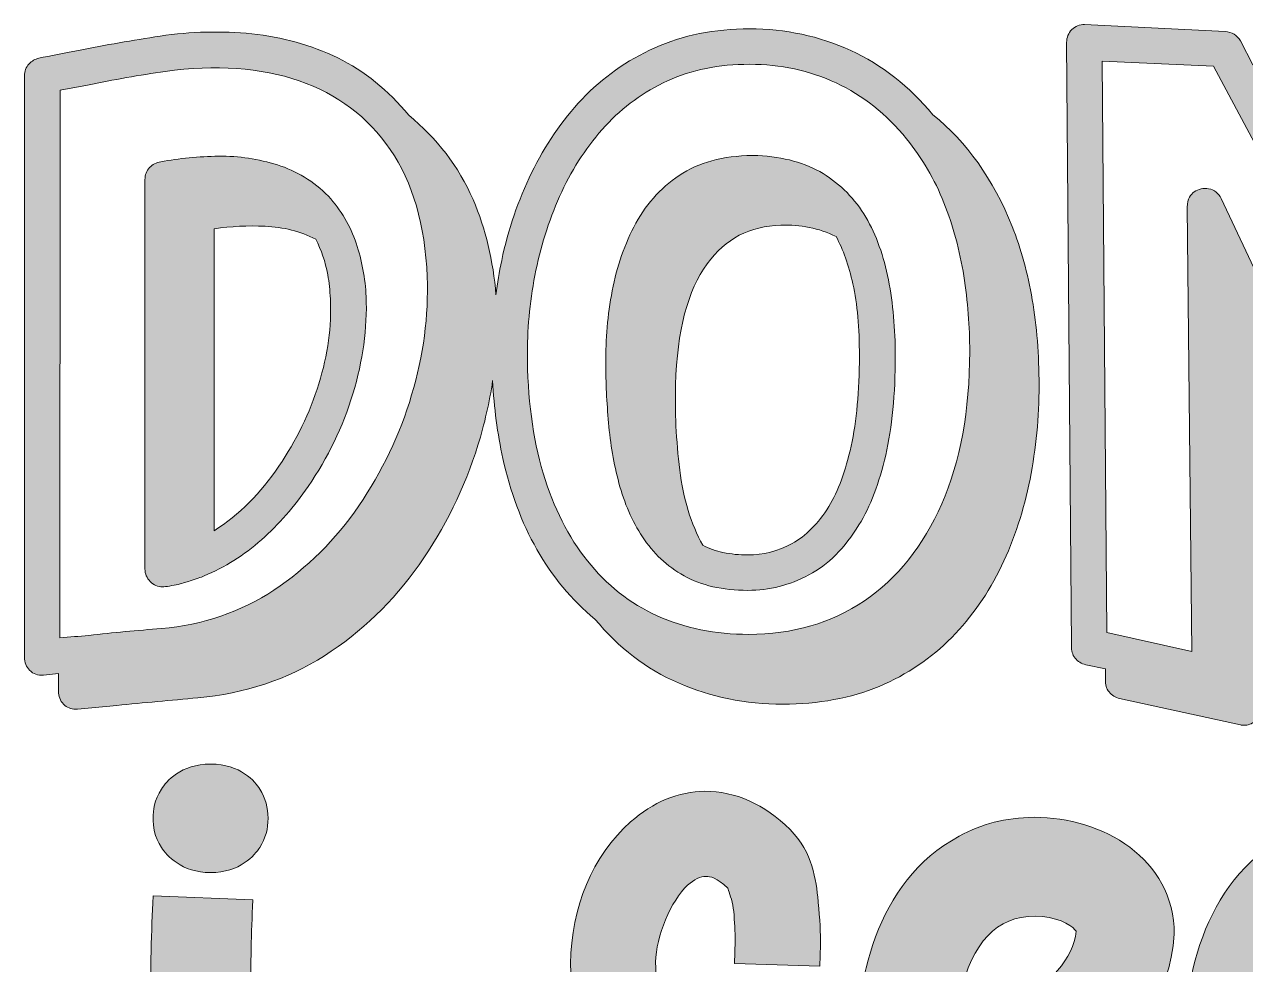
# Model space of a CAD drawing. Header units: inches. Extents: x 73 to 1007, y -1004 to -77.
# Drawn here: x 556.9 to 771, y -576 to -411 of the extents above; entities that cross this region are included whole.
import ezdxf

# ---------------------------------------------------------------- set-up
doc = ezdxf.new("R2010")
doc.units = ezdxf.units.IN
doc.header["$MEASUREMENT"] = 0
doc.layers.add('Layer 1', color=7, linetype='Continuous')

# ---------------------------------------------------------------- blocks, each defined once
blk = doc.blocks.new('block 2')
at = {"layer": 'Layer 1', "true_color": 0xffffff}
h = blk.add_hatch(color=7, dxfattribs=at)
h.dxf.hatch_style = 2
edge = h.paths.add_edge_path()
edge.add_spline(control_points=[(829.07, -421.43), (828.41, -420.77), (827.57, -420.47), (826.63, -420.55), (826.63, -420.55), (824.02, -420.76), (824.02, -420.76), (824.02, -420.76), (824.08, -417.9), (824.08, -417.9), (824.08, -416.94), (823.75, -416.1), (823.12, -415.48), (822.47, -414.82), (821.61, -414.51), (820.67, -414.6), (820.67, -414.6), (799.5, -416.41), (799.5, -416.41), (798.73, -416.49), (798.05, -416.83), (797.53, -417.39), (797.03, -417.94), (796.74, -418.59), (796.66, -419.33), (796.66, -419.33), (796.44, -458.06), (796.44, -458.06), (796.44, -458.06), (776.07, -419.84), (776.07, -419.84), (775.49, -418.85), (774.57, -418.28), (773.44, -418.2), (773.44, -418.2), (772.33, -418.11), (772.33, -418.11), (772.33, -418.11), (770.12, -413.89), (770.12, -413.89), (769.54, -412.9), (768.62, -412.34), (767.44, -412.25), (767.44, -412.25), (742.8, -411), (742.8, -411), (741.94, -411), (741.17, -411.31), (740.57, -411.91), (739.97, -412.51), (739.65, -413.28), (739.65, -414.15), (739.65, -414.15), (740.51, -520.09), (740.51, -520.09), (740.45, -520.86), (740.66, -521.58), (741.13, -522.18), (741.6, -522.78), (742.24, -523.18), (743, -523.35), (743, -523.35), (746.46, -524.07), (746.46, -524.07), (746.46, -524.07), (746.46, -526.04), (746.46, -526.04), (746.4, -526.81), (746.61, -527.53), (747.09, -528.13), (747.56, -528.73), (748.18, -529.12), (748.95, -529.29), (748.95, -529.29), (770.13, -533.92), (770.13, -533.92), (770.33, -533.96), (770.53, -533.98), (770.73, -533.98), (771.44, -533.98), (772.11, -533.73), (772.69, -533.26), (773.42, -532.65), (773.81, -531.8), (773.81, -530.79), (773.81, -530.79), (773.24, -469.94), (773.24, -469.94), (773.24, -469.94), (796.34, -518.96), (796.34, -518.96), (796.76, -520.06), (797.65, -520.76), (798.88, -520.94), (798.88, -520.94), (800.45, -521.1), (800.45, -521.1), (800.45, -521.1), (802.29, -524.91), (802.29, -524.91), (802.72, -526.01), (803.6, -526.72), (804.81, -526.89), (804.81, -526.89), (825.6, -529.32), (825.6, -529.32), (826.51, -529.4), (827.34, -529.15), (827.99, -528.58), (828.66, -528), (829.01, -527.2), (829.01, -526.27), (829.01, -526.27), (830.03, -423.85), (830.03, -423.85), (830.03, -422.89), (829.7, -422.05), (829.07, -421.43)], knot_values=[0, 0, 0, 0, 1, 1, 1, 2, 2, 2, 3, 3, 3, 4, 4, 4, 5, 5, 5, 6, 6, 6, 7, 7, 7, 8, 8, 8, 9, 9, 9, 10, 10, 10, 11, 11, 11, 12, 12, 12, 13, 13, 13, 14, 14, 14, 15, 15, 15, 16, 16, 16, 17, 17, 17, 18, 18, 18, 19, 19, 19, 20, 20, 20, 21, 21, 21, 22, 22, 22, 23, 23, 23, 24, 24, 24, 25, 25, 25, 26, 26, 26, 27, 27, 27, 28, 28, 28, 29, 29, 29, 30, 30, 30, 31, 31, 31, 32, 32, 32, 33, 33, 33, 34, 34, 34, 35, 35, 35, 36, 36, 36, 37, 37, 37, 38, 38, 38, 39, 39, 39, 39], degree=3, periodic=1)
edge = h.paths.add_edge_path()
edge.add_spline(control_points=[(762.02, -440.4), (761.46, -440.81), (760.79, -441.59), (760.79, -443.04), (760.79, -443.04), (761.63, -521), (761.63, -521), (761.63, -521), (746.71, -517.72), (746.71, -517.72), (746.71, -517.72), (745.87, -417.42), (745.87, -417.42), (745.87, -417.42), (765.43, -418.34), (765.43, -418.34), (765.43, -418.34), (796.73, -476.91), (796.73, -476.91), (797.36, -478.08), (798.29, -478.44), (798.95, -478.54), (799.81, -478.66), (800.64, -478.46), (801.34, -477.96), (801.34, -477.96), (801.35, -477.96), (801.35, -477.96), (801.89, -477.58), (802.55, -476.83), (802.55, -475.45), (802.55, -475.45), (802.93, -422.35), (802.93, -422.35), (802.93, -422.35), (817.78, -421.15), (817.78, -421.15), (817.78, -421.15), (816.86, -516.77), (816.86, -516.77), (816.86, -516.77), (801.27, -514.91), (801.27, -514.91), (801.27, -514.91), (766.73, -441.56), (766.73, -441.56), (766.29, -440.61), (765.54, -440.01), (764.55, -439.83), (763.64, -439.67), (762.77, -439.86), (762.02, -440.4)], knot_values=[0, 0, 0, 0, 1, 1, 1, 2, 2, 2, 3, 3, 3, 4, 4, 4, 5, 5, 5, 6, 6, 6, 7, 7, 7, 8, 8, 8, 9, 9, 9, 10, 10, 10, 11, 11, 11, 12, 12, 12, 13, 13, 13, 14, 14, 14, 15, 15, 15, 16, 16, 16, 17, 17, 17, 17], degree=3, periodic=1)
h = blk.add_hatch(color=7, dxfattribs=at)
h.dxf.hatch_style = 2
edge = h.paths.add_edge_path()
edge.add_spline(control_points=[(559.44, -416.91), (558.78, -417.07), (558.2, -417.42), (557.72, -417.94), (557.19, -418.51), (556.91, -419.23), (556.91, -420.01), (556.91, -420.01), (556.91, -522.03), (556.91, -522.03), (556.91, -522.94), (557.23, -523.73), (557.83, -524.33), (558.46, -524.97), (559.3, -525.25), (560.25, -525.17), (560.25, -525.17), (562.86, -524.91), (562.86, -524.91), (562.86, -524.91), (562.86, -527.98), (562.86, -527.98), (562.86, -528.88), (563.18, -529.68), (563.78, -530.28), (564.34, -530.84), (565.06, -531.13), (565.88, -531.13), (565.98, -531.13), (566.09, -531.13), (566.2, -531.12), (566.2, -531.12), (573.1, -530.49), (573.1, -530.49), (577.84, -530.02), (582.59, -529.58), (587.34, -529.16), (595.54, -528.41), (603, -525.93), (609.52, -521.76), (615.99, -517.62), (621.58, -512.25), (626.11, -505.81), (630.63, -499.39), (634.1, -492.33), (636.43, -484.82), (637.59, -481.06), (638.46, -477.28), (639.01, -473.5), (639.26, -478.25), (639.85, -482.82), (640.8, -487.14), (642.07, -492.98), (644.08, -498.36), (646.76, -503.12), (649.44, -507.87), (652.87, -511.98), (656.95, -515.33), (661.06, -520.33), (665.99, -524.1), (671.59, -526.55), (677.21, -529.01), (683.36, -530.26), (689.87, -530.26), (696.17, -530.26), (701.85, -529.21), (706.76, -527.15), (711.67, -525.08), (715.96, -522.2), (719.51, -518.57), (723.03, -514.97), (725.97, -510.74), (728.24, -506.02), (730.49, -501.33), (732.17, -496.2), (733.23, -490.8), (734.29, -485.42), (734.82, -479.88), (734.82, -474.35), (734.82, -468.98), (734.42, -463.91), (733.63, -459.3), (732.83, -454.67), (731.65, -450.35), (730.11, -446.47), (726.77, -438.16), (722.1, -431.56), (716.21, -426.86), (712.1, -421.88), (707.25, -418.08), (701.79, -415.57), (696.29, -413.05), (690.33, -411.78), (684.07, -411.78), (677.92, -411.78), (672.32, -412.9), (667.43, -415.1), (662.55, -417.3), (658.26, -420.33), (654.69, -424.11), (651.15, -427.87), (648.17, -432.22), (645.83, -437.04), (643.49, -441.83), (641.74, -447), (640.6, -452.4), (640.17, -454.42), (639.85, -456.44), (639.58, -458.47), (639.12, -452.51), (637.8, -446.89), (635.59, -441.74), (633.03, -435.93), (629.23, -430.95), (624.3, -426.94), (620.71, -422.54), (616.53, -419.15), (611.85, -416.88), (607.17, -414.6), (602.1, -413.18), (596.78, -412.65), (591.51, -412.12), (586.1, -412.25), (580.69, -413.05), (575.92, -413.78), (571.1, -414.63), (566.38, -415.56), (563.78, -416.08), (561.49, -416.52), (559.44, -416.91)], knot_values=[0, 0, 0, 0, 1, 1, 1, 2, 2, 2, 3, 3, 3, 4, 4, 4, 5, 5, 5, 6, 6, 6, 7, 7, 7, 8, 8, 8, 9, 9, 9, 10, 10, 10, 11, 11, 11, 12, 12, 12, 13, 13, 13, 14, 14, 14, 15, 15, 15, 16, 16, 16, 17, 17, 17, 18, 18, 18, 19, 19, 19, 20, 20, 20, 21, 21, 21, 22, 22, 22, 23, 23, 23, 24, 24, 24, 25, 25, 25, 26, 26, 26, 27, 27, 27, 28, 28, 28, 29, 29, 29, 30, 30, 30, 31, 31, 31, 32, 32, 32, 33, 33, 33, 34, 34, 34, 35, 35, 35, 36, 36, 36, 37, 37, 37, 38, 38, 38, 39, 39, 39, 40, 40, 40, 41, 41, 41, 42, 42, 42, 43, 43, 43, 43], degree=3, periodic=1)
edge = h.paths.add_edge_path()
edge.add_spline(control_points=[(563.12, -518.63), (563.12, -518.63), (563.2, -422.55), (563.2, -422.55), (563.2, -422.55), (567.98, -421.64), (567.98, -421.64), (572.53, -420.71), (577.12, -419.9), (581.6, -419.23), (590.44, -418.01), (598.34, -418.57), (605.09, -420.89), (611.77, -423.19), (617.14, -427.25), (621.06, -432.94), (625, -438.67), (627.18, -446.19), (627.54, -455.29), (627.79, -462.12), (626.87, -469.09), (624.81, -476.02), (622.74, -482.96), (619.62, -489.51), (615.54, -495.48), (611.48, -501.42), (606.47, -506.39), (600.66, -510.25), (594.88, -514.08), (588.24, -516.36), (580.95, -517.01), (576.72, -517.32), (572.44, -517.72), (568.23, -518.19), (566.51, -518.35), (564.81, -518.5), (563.12, -518.63)], knot_values=[0, 0, 0, 0, 1, 1, 1, 2, 2, 2, 3, 3, 3, 4, 4, 4, 5, 5, 5, 6, 6, 6, 7, 7, 7, 8, 8, 8, 9, 9, 9, 10, 10, 10, 11, 11, 11, 12, 12, 12, 12], degree=3, periodic=1)
edge = h.paths.add_edge_path()
edge.add_spline(control_points=[(684.07, -417.99), (689.45, -417.99), (694.55, -419.09), (699.24, -421.27), (703.92, -423.45), (708.08, -426.75), (711.59, -431.06), (714.31, -434.44), (716.51, -438.22), (718.13, -442.28), (719.76, -446.38), (720.93, -450.7), (721.62, -455.12), (722.31, -459.58), (722.66, -464.04), (722.66, -468.4), (722.66, -478.71), (721.01, -487.71), (717.76, -495.14), (714.53, -502.5), (709.96, -508.22), (704.19, -512.13), (698.43, -516.04), (691.61, -518.02), (683.92, -518.02), (678.07, -518.02), (672.67, -516.93), (667.88, -514.77), (663.1, -512.62), (658.98, -509.37), (655.62, -505.11), (652.3, -500.98), (649.69, -495.8), (647.86, -489.72), (646.03, -483.61), (645.1, -476.49), (645.1, -468.55), (645.1, -463.81), (645.6, -458.95), (646.6, -454.13), (647.59, -449.31), (649.12, -444.67), (651.13, -440.35), (653.12, -436.06), (655.7, -432.17), (658.78, -428.81), (661.83, -425.48), (665.5, -422.82), (669.69, -420.89), (673.86, -418.96), (678.7, -417.99), (684.07, -417.99)], knot_values=[0, 0, 0, 0, 1, 1, 1, 2, 2, 2, 3, 3, 3, 4, 4, 4, 5, 5, 5, 6, 6, 6, 7, 7, 7, 8, 8, 8, 9, 9, 9, 10, 10, 10, 11, 11, 11, 12, 12, 12, 13, 13, 13, 14, 14, 14, 15, 15, 15, 16, 16, 16, 17, 17, 17, 17], degree=3, periodic=1)
h = blk.add_hatch(color=7, dxfattribs=at)
h.dxf.hatch_style = 2
edge = h.paths.add_edge_path()
edge.add_spline(control_points=[(582.37, -509.54), (582.9, -509.45), (583.4, -509.36), (583.88, -509.25), (584.34, -509.13), (584.72, -509.02), (585.02, -508.91), (585.25, -508.85), (585.56, -508.76), (585.98, -508.64), (586.45, -508.5), (586.91, -508.35), (587.36, -508.18), (587.78, -508.02), (588.13, -507.89), (588.42, -507.77), (592.03, -506.26), (595.41, -504.12), (598.48, -501.41), (601.51, -498.72), (604.27, -495.57), (606.66, -492.06), (610.12, -487.06), (612.76, -481.6), (614.51, -475.81), (616.26, -470.02), (617.04, -464.29), (616.83, -458.78), (616.67, -455.55), (616.08, -452.39), (615.08, -449.4), (614.07, -446.35), (612.44, -443.58), (610.2, -441.12), (607.61, -438.53), (604.6, -436.69), (601.26, -435.64), (597.99, -434.61), (594.51, -434.08), (590.97, -434.13), (587.46, -434.16), (584.01, -434.5), (580.82, -435.12), (580.05, -435.2), (579.37, -435.55), (578.86, -436.1), (578.33, -436.67), (578.05, -437.42), (578.05, -438.25), (578.05, -438.25), (578.05, -506.53), (578.05, -506.53), (578.05, -507.38), (578.37, -508.15), (578.97, -508.75), (579.57, -509.35), (580.31, -509.67), (581.12, -509.67), (581.4, -509.67), (581.8, -509.63), (582.37, -509.54)], knot_values=[0, 0, 0, 0, 1, 1, 1, 2, 2, 2, 3, 3, 3, 4, 4, 4, 5, 5, 5, 6, 6, 6, 7, 7, 7, 8, 8, 8, 9, 9, 9, 10, 10, 10, 11, 11, 11, 12, 12, 12, 13, 13, 13, 14, 14, 14, 15, 15, 15, 16, 16, 16, 17, 17, 17, 18, 18, 18, 19, 19, 19, 20, 20, 20, 20], degree=3, periodic=1)
edge = h.paths.add_edge_path()
edge.add_spline(control_points=[(599.11, -446.41), (602.29, -446.55), (605.28, -447.31), (607.98, -448.67), (608.97, -450.55), (609.68, -452.65), (610.09, -454.93), (610.34, -456.27), (610.49, -457.68), (610.55, -459.15), (610.8, -463.93), (610.12, -468.95), (608.53, -474.05), (606.93, -479.18), (604.57, -484.04), (601.52, -488.52), (598.35, -493.24), (594.55, -497.03), (590.21, -499.83), (590.21, -499.83), (590.21, -446.85), (590.21, -446.85), (593.08, -446.42), (596.07, -446.27), (599.11, -446.41)], knot_values=[0, 0, 0, 0, 1, 1, 1, 2, 2, 2, 3, 3, 3, 4, 4, 4, 5, 5, 5, 6, 6, 6, 7, 7, 7, 8, 8, 8, 8], degree=3, periodic=1)
h = blk.add_hatch(color=7, dxfattribs=at)
h.dxf.hatch_style = 2
edge = h.paths.add_edge_path()
edge.add_spline(control_points=[(661.16, -491.51), (662.08, -494.96), (663.47, -498.13), (665.28, -500.91), (667.13, -503.76), (669.58, -506.06), (672.57, -507.75), (675.57, -509.44), (679.33, -510.3), (683.76, -510.3), (687.5, -510.3), (691.1, -509.39), (694.46, -507.6), (697.83, -505.81), (700.78, -502.85), (703.24, -498.81), (705.23, -495.58), (706.81, -491.46), (707.94, -486.57), (709.05, -481.72), (709.61, -475.87), (709.61, -469.18), (709.61, -464.42), (709.21, -459.93), (708.41, -455.82), (707.61, -451.66), (706.27, -447.96), (704.43, -444.82), (702.55, -441.62), (700.04, -439.05), (696.94, -437.17), (693.85, -435.3), (690.02, -434.23), (685.51, -434.01), (680.27, -433.91), (675.85, -434.94), (672.37, -437.1), (668.91, -439.24), (666.14, -442.19), (664.13, -445.87), (662.18, -449.46), (660.77, -453.46), (659.97, -457.75), (659.17, -461.99), (658.8, -466.26), (658.85, -470.43), (658.85, -473.8), (659.01, -477.33), (659.33, -480.92), (659.64, -484.55), (660.26, -488.11), (661.16, -491.51)], knot_values=[0, 0, 0, 0, 1, 1, 1, 2, 2, 2, 3, 3, 3, 4, 4, 4, 5, 5, 5, 6, 6, 6, 7, 7, 7, 8, 8, 8, 9, 9, 9, 10, 10, 10, 11, 11, 11, 12, 12, 12, 13, 13, 13, 14, 14, 14, 15, 15, 15, 16, 16, 16, 17, 17, 17, 17], degree=3, periodic=1)
edge = h.paths.add_edge_path()
edge.add_spline(control_points=[(683.76, -504.09), (682.29, -504.09), (680.82, -503.94), (679.4, -503.64), (678.14, -503.38), (676.94, -502.96), (675.84, -502.38), (673.79, -498.64), (672.44, -494.2), (671.82, -489.19), (671.18, -483.93), (670.94, -478.9), (671.09, -474.22), (671.34, -464.73), (673.21, -457.6), (676.63, -453.03), (676.63, -453.03), (676.64, -453.01), (676.64, -453.01), (679.87, -448.56), (684.08, -446.35), (689.55, -446.25), (692.95, -446.07), (696.19, -446.73), (699.22, -448.22), (700.47, -450.44), (701.46, -453.24), (702.18, -456.53), (702.94, -460.03), (703.32, -464.28), (703.32, -469.18), (703.32, -475.32), (702.83, -480.64), (701.86, -485), (700.91, -489.31), (699.59, -492.88), (697.96, -495.6), (696.1, -498.58), (693.92, -500.77), (691.5, -502.09), (689.06, -503.42), (686.46, -504.09), (683.76, -504.09)], knot_values=[0, 0, 0, 0, 1, 1, 1, 2, 2, 2, 3, 3, 3, 4, 4, 4, 5, 5, 5, 6, 6, 6, 7, 7, 7, 8, 8, 8, 9, 9, 9, 10, 10, 10, 11, 11, 11, 12, 12, 12, 13, 13, 13, 14, 14, 14, 14], degree=3, periodic=1)
h = blk.add_hatch(color=7, dxfattribs=at)
h.dxf.hatch_style = 2
edge = h.paths.add_edge_path()
edge.add_spline(control_points=[(598.19, -545.18), (597.35, -543.86), (594.81, -540.77), (589.56, -540.77), (584.32, -540.77), (581.78, -543.86), (580.95, -545.16), (579.65, -547.09), (579.49, -548.9), (579.49, -550.26), (579.49, -551.65), (579.65, -553.5), (580.95, -555.43), (580.95, -555.43), (580.95, -555.44), (580.95, -555.44), (581.83, -556.76), (584.44, -559.83), (589.56, -559.83), (594.69, -559.83), (597.3, -556.76), (598.21, -555.39), (599.19, -553.8), (599.64, -552.17), (599.64, -550.26), (599.64, -548.4), (599.19, -546.8), (598.19, -545.18)], knot_values=[0, 0, 0, 0, 1, 1, 1, 2, 2, 2, 3, 3, 3, 4, 4, 4, 5, 5, 5, 6, 6, 6, 7, 7, 7, 8, 8, 8, 9, 9, 9, 9], degree=3, periodic=1)
h = blk.add_hatch(color=7, dxfattribs=at)
h.dxf.hatch_style = 2
edge = h.paths.add_edge_path()
edge.add_spline(control_points=[(677.9, -619.05), (673, -619.05), (667.15, -616.46), (666.78, -609.17), (666.78, -609.17), (666.71, -607.91), (666.71, -607.91), (666.71, -607.91), (651.8, -608.69), (651.8, -608.69), (651.8, -608.69), (651.86, -609.96), (651.86, -609.96), (652.71, -625.72), (665.48, -633.97), (677.65, -633.97), (677.65, -633.97), (679.18, -633.96), (679.18, -633.96), (689.76, -633.49), (701.16, -626.54), (701.16, -612.41), (701.16, -610.2), (700.93, -608.26), (700.47, -606.51), (697.79, -594.74), (686.73, -591.4), (679.41, -589.18), (678.7, -588.97), (678.02, -588.76), (677.39, -588.56), (673.86, -587.41), (671.57, -586.19), (670.2, -584.76), (668.84, -583.27), (667.59, -581.12), (667.59, -575.53), (667.66, -571.02), (670.29, -564.71), (673.2, -562.03), (674.33, -561.01), (675.45, -560.48), (676.43, -560.48), (677.14, -560.48), (678.3, -560.7), (680.23, -562.53), (680.27, -562.65), (680.32, -562.79), (680.38, -562.96), (680.64, -563.71), (681.12, -565.11), (681.28, -566.66), (681.44, -568.38), (681.52, -570.2), (681.52, -571.88), (681.52, -571.88), (681.4, -575.75), (681.4, -575.75), (681.4, -575.75), (696.39, -576.24), (696.39, -576.24), (696.39, -576.24), (696.52, -572.49), (696.52, -572.49), (696.52, -570.5), (696.37, -567.92), (696.1, -565.04), (696.1, -565.04), (696.09, -564.91), (696.09, -564.91), (695.67, -560.92), (695.2, -556.4), (691.17, -552.28), (686.56, -547.76), (681.66, -545.56), (676.19, -545.56), (671.68, -545.56), (667.06, -547.47), (663.2, -550.94), (656.5, -556.98), (652.77, -565.82), (652.68, -575.83), (652.68, -583.65), (654.94, -590.23), (659.21, -594.86), (663.27, -599.26), (668.34, -601.33), (672.77, -602.78), (673.99, -603.18), (675.17, -603.56), (676.3, -603.91), (678.97, -604.75), (681.28, -605.47), (682.87, -606.29), (684.88, -607.3), (685.41, -607.76), (685.96, -610.05), (686.28, -611.26), (686.33, -612.17), (686.33, -612.82), (686.33, -614.56), (685.76, -615.58), (684.96, -616.51), (683.47, -618.08), (680.95, -618.98), (677.9, -619.05)], knot_values=[0, 0, 0, 0, 1, 1, 1, 2, 2, 2, 3, 3, 3, 4, 4, 4, 5, 5, 5, 6, 6, 6, 7, 7, 7, 8, 8, 8, 9, 9, 9, 10, 10, 10, 11, 11, 11, 12, 12, 12, 13, 13, 13, 14, 14, 14, 15, 15, 15, 16, 16, 16, 17, 17, 17, 18, 18, 18, 19, 19, 19, 20, 20, 20, 21, 21, 21, 22, 22, 22, 23, 23, 23, 24, 24, 24, 25, 25, 25, 26, 26, 26, 27, 27, 27, 28, 28, 28, 29, 29, 29, 30, 30, 30, 31, 31, 31, 32, 32, 32, 33, 33, 33, 34, 34, 34, 35, 35, 35, 35], degree=3, periodic=1)
h = blk.add_hatch(color=7, dxfattribs=at)
h.dxf.hatch_style = 2
edge = h.paths.add_edge_path()
edge.add_spline(control_points=[(758.52, -570.62), (758.52, -557.31), (745.9, -550.12), (734.01, -550.12), (728.76, -550.22), (724.8, -551.21), (720.81, -553.45), (705.85, -561.53), (702.71, -579.29), (702.71, -592.78), (702.71, -608.46), (705.73, -619.68), (711.96, -627.08), (715.97, -631.87), (722.15, -634.62), (728.9, -634.62), (740.87, -634.62), (751.56, -625.47), (755.54, -616.87), (758.03, -611.73), (758.12, -608.11), (758.2, -605.16), (758.2, -604.53), (758.12, -603.66), (757.55, -602.05), (757.55, -602.05), (757.12, -600.84), (757.12, -600.84), (757.12, -600.84), (741.55, -606.64), (741.55, -606.64), (741.55, -606.64), (741.37, -607.26), (741.37, -607.26), (739.61, -613.5), (731.76, -616.83), (731.67, -616.87), (729.65, -617.73), (728.49, -618.07), (727.68, -618.07), (724.83, -618.07), (723.03, -611.32), (721.88, -605.73), (722.12, -605.64), (722.36, -605.55), (722.62, -605.46), (732.93, -601.68), (757.08, -592.83), (758.52, -570.62)], knot_values=[0, 0, 0, 0, 1, 1, 1, 2, 2, 2, 3, 3, 3, 4, 4, 4, 5, 5, 5, 6, 6, 6, 7, 7, 7, 8, 8, 8, 9, 9, 9, 10, 10, 10, 11, 11, 11, 12, 12, 12, 13, 13, 13, 14, 14, 14, 15, 15, 15, 16, 16, 16, 16], degree=3, periodic=1)
edge = h.paths.add_edge_path()
edge.add_spline(control_points=[(729.9, -583.37), (729.9, -583.37), (729.89, -583.38), (729.89, -583.38), (726.76, -585.23), (724.03, -586.26), (721.13, -587.36), (721.02, -587.4), (720.91, -587.44), (720.79, -587.49), (720.79, -587.49), (720.72, -584.71), (720.72, -584.71), (720.72, -583.35), (720.81, -582.24), (721.01, -581.24), (723.09, -571.98), (727.38, -567.48), (734.12, -567.48), (737.67, -567.48), (740.38, -568.88), (741.11, -569.86), (741.23, -570), (741.3, -570.09), (741.32, -570.12), (740.77, -574.9), (737.03, -579.24), (729.9, -583.37)], knot_values=[0, 0, 0, 0, 1, 1, 1, 2, 2, 2, 3, 3, 3, 4, 4, 4, 5, 5, 5, 6, 6, 6, 7, 7, 7, 8, 8, 8, 9, 9, 9, 9], degree=3, periodic=1)
h = blk.add_hatch(color=7, dxfattribs=at)
h.dxf.hatch_style = 2
edge = h.paths.add_edge_path()
edge.add_spline(control_points=[(815.88, -570.62), (815.88, -557.31), (803.27, -550.12), (791.37, -550.12), (786.12, -550.22), (782.16, -551.21), (778.17, -553.45), (763.21, -561.53), (760.07, -579.29), (760.07, -592.78), (760.07, -608.46), (763.09, -619.68), (769.32, -627.08), (773.33, -631.87), (779.51, -634.62), (786.26, -634.62), (798.23, -634.62), (808.92, -625.47), (812.9, -616.87), (815.39, -611.73), (815.48, -608.11), (815.56, -605.16), (815.56, -604.53), (815.48, -603.66), (814.91, -602.05), (814.91, -602.05), (814.49, -600.84), (814.49, -600.84), (814.49, -600.84), (798.91, -606.64), (798.91, -606.64), (798.91, -606.64), (798.73, -607.26), (798.73, -607.26), (796.97, -613.5), (789.12, -616.83), (789.03, -616.87), (787.01, -617.73), (785.85, -618.07), (785.04, -618.07), (782.19, -618.07), (780.39, -611.32), (779.24, -605.73), (779.48, -605.64), (779.72, -605.55), (779.98, -605.46), (790.29, -601.68), (814.45, -592.83), (815.88, -570.62)], knot_values=[0, 0, 0, 0, 1, 1, 1, 2, 2, 2, 3, 3, 3, 4, 4, 4, 5, 5, 5, 6, 6, 6, 7, 7, 7, 8, 8, 8, 9, 9, 9, 10, 10, 10, 11, 11, 11, 12, 12, 12, 13, 13, 13, 14, 14, 14, 15, 15, 15, 16, 16, 16, 16], degree=3, periodic=1)
edge = h.paths.add_edge_path()
edge.add_spline(control_points=[(787.26, -583.37), (787.26, -583.37), (787.25, -583.38), (787.25, -583.38), (784.12, -585.23), (781.39, -586.26), (778.5, -587.36), (778.38, -587.4), (778.27, -587.44), (778.15, -587.49), (778.15, -587.49), (778.08, -584.71), (778.08, -584.71), (778.08, -583.35), (778.17, -582.24), (778.37, -581.24), (780.45, -571.98), (784.74, -567.48), (791.48, -567.48), (795.04, -567.48), (797.74, -568.88), (798.48, -569.86), (798.59, -570), (798.66, -570.09), (798.68, -570.12), (798.13, -574.9), (794.39, -579.24), (787.26, -583.37)], knot_values=[0, 0, 0, 0, 1, 1, 1, 2, 2, 2, 3, 3, 3, 4, 4, 4, 5, 5, 5, 6, 6, 6, 7, 7, 7, 8, 8, 8, 9, 9, 9, 9], degree=3, periodic=1)
h = blk.add_hatch(color=7, dxfattribs=at)
h.dxf.hatch_style = 2
edge = h.paths.add_edge_path()
edge.add_spline(control_points=[(596.95, -564.58), (596.95, -564.58), (579.46, -563.92), (579.46, -563.92), (579.46, -563.92), (579.4, -565.17), (579.4, -565.17), (579.14, -571), (578.99, -578.43), (578.99, -586.09), (578.99, -596.07), (579.25, -620.62), (581.67, -632.93), (581.67, -632.93), (581.9, -634.11), (581.9, -634.11), (581.9, -634.11), (599.21, -631.7), (599.21, -631.7), (599.21, -631.7), (598.95, -630.39), (598.95, -630.39), (597.31, -622.13), (596.56, -599.76), (596.56, -582.47), (596.56, -577.05), (596.68, -571.46), (596.9, -565.85), (596.9, -565.85), (596.95, -564.58), (596.95, -564.58)], knot_values=[0, 0, 0, 0, 1, 1, 1, 2, 2, 2, 3, 3, 3, 4, 4, 4, 5, 5, 5, 6, 6, 6, 7, 7, 7, 8, 8, 8, 9, 9, 9, 10, 10, 10, 10], degree=3, periodic=1)
at = {"layer": 'Layer 1', "lineweight": 0}
for points, knots in [([(829.07, -421.43), (828.41, -420.77), (827.57, -420.47), (826.63, -420.55), (826.63, -420.55), (824.02, -420.76), (824.02, -420.76), (824.02, -420.76), (824.08, -417.9), (824.08, -417.9), (824.08, -416.94), (823.75, -416.1), (823.12, -415.48), (822.47, -414.82), (821.61, -414.51), (820.67, -414.6), (820.67, -414.6), (799.5, -416.41), (799.5, -416.41), (798.73, -416.49), (798.05, -416.83), (797.53, -417.39), (797.03, -417.94), (796.74, -418.59), (796.66, -419.33), (796.66, -419.33), (796.44, -458.06), (796.44, -458.06), (796.44, -458.06), (776.07, -419.84), (776.07, -419.84), (775.49, -418.85), (774.57, -418.28), (773.44, -418.2), (773.44, -418.2), (772.33, -418.11), (772.33, -418.11), (772.33, -418.11), (770.12, -413.89), (770.12, -413.89), (769.54, -412.9), (768.62, -412.34), (767.44, -412.25), (767.44, -412.25), (742.8, -411), (742.8, -411), (741.94, -411), (741.17, -411.31), (740.57, -411.91), (739.97, -412.51), (739.65, -413.28), (739.65, -414.15), (739.65, -414.15), (740.51, -520.09), (740.51, -520.09), (740.45, -520.86), (740.66, -521.58), (741.13, -522.18), (741.6, -522.78), (742.24, -523.18), (743, -523.35), (743, -523.35), (746.46, -524.07), (746.46, -524.07), (746.46, -524.07), (746.46, -526.04), (746.46, -526.04), (746.4, -526.81), (746.61, -527.53), (747.09, -528.13), (747.56, -528.73), (748.18, -529.12), (748.95, -529.29), (748.95, -529.29), (770.13, -533.92), (770.13, -533.92), (770.33, -533.96), (770.53, -533.98), (770.73, -533.98), (771.44, -533.98), (772.11, -533.73), (772.69, -533.26), (773.42, -532.65), (773.81, -531.8), (773.81, -530.79), (773.81, -530.79), (773.24, -469.94), (773.24, -469.94), (773.24, -469.94), (796.34, -518.96), (796.34, -518.96), (796.76, -520.06), (797.65, -520.76), (798.88, -520.94), (798.88, -520.94), (800.45, -521.1), (800.45, -521.1), (800.45, -521.1), (802.29, -524.91), (802.29, -524.91), (802.72, -526.01), (803.6, -526.72), (804.81, -526.89), (804.81, -526.89), (825.6, -529.32), (825.6, -529.32), (826.51, -529.4), (827.34, -529.15), (827.99, -528.58), (828.66, -528), (829.01, -527.2), (829.01, -526.27), (829.01, -526.27), (830.03, -423.85), (830.03, -423.85), (830.03, -422.89), (829.7, -422.05), (829.07, -421.43)], [0, 0, 0, 0, 1, 1, 1, 2, 2, 2, 3, 3, 3, 4, 4, 4, 5, 5, 5, 6, 6, 6, 7, 7, 7, 8, 8, 8, 9, 9, 9, 10, 10, 10, 11, 11, 11, 12, 12, 12, 13, 13, 13, 14, 14, 14, 15, 15, 15, 16, 16, 16, 17, 17, 17, 18, 18, 18, 19, 19, 19, 20, 20, 20, 21, 21, 21, 22, 22, 22, 23, 23, 23, 24, 24, 24, 25, 25, 25, 26, 26, 26, 27, 27, 27, 28, 28, 28, 29, 29, 29, 30, 30, 30, 31, 31, 31, 32, 32, 32, 33, 33, 33, 34, 34, 34, 35, 35, 35, 36, 36, 36, 37, 37, 37, 38, 38, 38, 39, 39, 39, 39]), ([(559.44, -416.91), (558.78, -417.07), (558.2, -417.42), (557.72, -417.94), (557.19, -418.51), (556.91, -419.23), (556.91, -420.01), (556.91, -420.01), (556.91, -522.03), (556.91, -522.03), (556.91, -522.94), (557.23, -523.73), (557.83, -524.33), (558.46, -524.97), (559.3, -525.25), (560.25, -525.17), (560.25, -525.17), (562.86, -524.91), (562.86, -524.91), (562.86, -524.91), (562.86, -527.98), (562.86, -527.98), (562.86, -528.88), (563.18, -529.68), (563.78, -530.28), (564.34, -530.84), (565.06, -531.13), (565.88, -531.13), (565.98, -531.13), (566.09, -531.13), (566.2, -531.12), (566.2, -531.12), (573.1, -530.49), (573.1, -530.49), (577.84, -530.02), (582.59, -529.58), (587.34, -529.16), (595.54, -528.41), (603, -525.93), (609.52, -521.76), (615.99, -517.62), (621.58, -512.25), (626.11, -505.81), (630.63, -499.39), (634.1, -492.33), (636.43, -484.82), (637.59, -481.06), (638.46, -477.28), (639.01, -473.5), (639.26, -478.25), (639.85, -482.82), (640.8, -487.14), (642.07, -492.98), (644.08, -498.36), (646.76, -503.12), (649.44, -507.87), (652.87, -511.98), (656.95, -515.33), (661.06, -520.33), (665.99, -524.1), (671.59, -526.55), (677.21, -529.01), (683.36, -530.26), (689.87, -530.26), (696.17, -530.26), (701.85, -529.21), (706.76, -527.15), (711.67, -525.08), (715.96, -522.2), (719.51, -518.57), (723.03, -514.97), (725.97, -510.74), (728.24, -506.02), (730.49, -501.33), (732.17, -496.2), (733.23, -490.8), (734.29, -485.42), (734.82, -479.88), (734.82, -474.35), (734.82, -468.98), (734.42, -463.91), (733.63, -459.3), (732.83, -454.67), (731.65, -450.35), (730.11, -446.47), (726.77, -438.16), (722.1, -431.56), (716.21, -426.86), (712.1, -421.88), (707.25, -418.08), (701.79, -415.57), (696.29, -413.05), (690.33, -411.78), (684.07, -411.78), (677.92, -411.78), (672.32, -412.9), (667.43, -415.1), (662.55, -417.3), (658.26, -420.33), (654.69, -424.11), (651.15, -427.87), (648.17, -432.22), (645.83, -437.04), (643.49, -441.83), (641.74, -447), (640.6, -452.4), (640.17, -454.42), (639.85, -456.44), (639.58, -458.47), (639.12, -452.51), (637.8, -446.89), (635.59, -441.74), (633.03, -435.93), (629.23, -430.95), (624.3, -426.94), (620.71, -422.54), (616.53, -419.15), (611.85, -416.88), (607.17, -414.6), (602.1, -413.18), (596.78, -412.65), (591.51, -412.12), (586.1, -412.25), (580.69, -413.05), (575.92, -413.78), (571.1, -414.63), (566.38, -415.56), (563.78, -416.08), (561.49, -416.52), (559.44, -416.91)], [0, 0, 0, 0, 1, 1, 1, 2, 2, 2, 3, 3, 3, 4, 4, 4, 5, 5, 5, 6, 6, 6, 7, 7, 7, 8, 8, 8, 9, 9, 9, 10, 10, 10, 11, 11, 11, 12, 12, 12, 13, 13, 13, 14, 14, 14, 15, 15, 15, 16, 16, 16, 17, 17, 17, 18, 18, 18, 19, 19, 19, 20, 20, 20, 21, 21, 21, 22, 22, 22, 23, 23, 23, 24, 24, 24, 25, 25, 25, 26, 26, 26, 27, 27, 27, 28, 28, 28, 29, 29, 29, 30, 30, 30, 31, 31, 31, 32, 32, 32, 33, 33, 33, 34, 34, 34, 35, 35, 35, 36, 36, 36, 37, 37, 37, 38, 38, 38, 39, 39, 39, 40, 40, 40, 41, 41, 41, 42, 42, 42, 43, 43, 43, 43]), ([(762.02, -440.4), (761.46, -440.81), (760.79, -441.59), (760.79, -443.04), (760.79, -443.04), (761.63, -521), (761.63, -521), (761.63, -521), (746.71, -517.72), (746.71, -517.72), (746.71, -517.72), (745.87, -417.42), (745.87, -417.42), (745.87, -417.42), (765.43, -418.34), (765.43, -418.34), (765.43, -418.34), (796.73, -476.91), (796.73, -476.91), (797.36, -478.08), (798.29, -478.44), (798.95, -478.54), (799.81, -478.66), (800.64, -478.46), (801.34, -477.96), (801.34, -477.96), (801.35, -477.96), (801.35, -477.96), (801.89, -477.58), (802.55, -476.83), (802.55, -475.45), (802.55, -475.45), (802.93, -422.35), (802.93, -422.35), (802.93, -422.35), (817.78, -421.15), (817.78, -421.15), (817.78, -421.15), (816.86, -516.77), (816.86, -516.77), (816.86, -516.77), (801.27, -514.91), (801.27, -514.91), (801.27, -514.91), (766.73, -441.56), (766.73, -441.56), (766.29, -440.61), (765.54, -440.01), (764.55, -439.83), (763.64, -439.67), (762.77, -439.86), (762.02, -440.4)], [0, 0, 0, 0, 1, 1, 1, 2, 2, 2, 3, 3, 3, 4, 4, 4, 5, 5, 5, 6, 6, 6, 7, 7, 7, 8, 8, 8, 9, 9, 9, 10, 10, 10, 11, 11, 11, 12, 12, 12, 13, 13, 13, 14, 14, 14, 15, 15, 15, 16, 16, 16, 17, 17, 17, 17]), ([(563.12, -518.63), (563.12, -518.63), (563.2, -422.55), (563.2, -422.55), (563.2, -422.55), (567.98, -421.64), (567.98, -421.64), (572.53, -420.71), (577.12, -419.9), (581.6, -419.23), (590.44, -418.01), (598.34, -418.57), (605.09, -420.89), (611.77, -423.19), (617.14, -427.25), (621.06, -432.94), (625, -438.67), (627.18, -446.19), (627.54, -455.29), (627.79, -462.12), (626.87, -469.09), (624.81, -476.02), (622.74, -482.96), (619.62, -489.51), (615.54, -495.48), (611.48, -501.42), (606.47, -506.39), (600.66, -510.25), (594.88, -514.08), (588.24, -516.36), (580.95, -517.01), (576.72, -517.32), (572.44, -517.72), (568.23, -518.19), (566.51, -518.35), (564.81, -518.5), (563.12, -518.63)], [0, 0, 0, 0, 1, 1, 1, 2, 2, 2, 3, 3, 3, 4, 4, 4, 5, 5, 5, 6, 6, 6, 7, 7, 7, 8, 8, 8, 9, 9, 9, 10, 10, 10, 11, 11, 11, 12, 12, 12, 12]), ([(684.07, -417.99), (689.45, -417.99), (694.55, -419.09), (699.24, -421.27), (703.92, -423.45), (708.08, -426.75), (711.59, -431.06), (714.31, -434.44), (716.51, -438.22), (718.13, -442.28), (719.76, -446.38), (720.93, -450.7), (721.62, -455.12), (722.31, -459.58), (722.66, -464.04), (722.66, -468.4), (722.66, -478.71), (721.01, -487.71), (717.76, -495.14), (714.53, -502.5), (709.96, -508.22), (704.19, -512.13), (698.43, -516.04), (691.61, -518.02), (683.92, -518.02), (678.07, -518.02), (672.67, -516.93), (667.88, -514.77), (663.1, -512.62), (658.98, -509.37), (655.62, -505.11), (652.3, -500.98), (649.69, -495.8), (647.86, -489.72), (646.03, -483.61), (645.1, -476.49), (645.1, -468.55), (645.1, -463.81), (645.6, -458.95), (646.6, -454.13), (647.59, -449.31), (649.12, -444.67), (651.13, -440.35), (653.12, -436.06), (655.7, -432.17), (658.78, -428.81), (661.83, -425.48), (665.5, -422.82), (669.69, -420.89), (673.86, -418.96), (678.7, -417.99), (684.07, -417.99)], [0, 0, 0, 0, 1, 1, 1, 2, 2, 2, 3, 3, 3, 4, 4, 4, 5, 5, 5, 6, 6, 6, 7, 7, 7, 8, 8, 8, 9, 9, 9, 10, 10, 10, 11, 11, 11, 12, 12, 12, 13, 13, 13, 14, 14, 14, 15, 15, 15, 16, 16, 16, 17, 17, 17, 17]), ([(582.37, -509.54), (582.9, -509.45), (583.4, -509.36), (583.88, -509.25), (584.34, -509.13), (584.72, -509.02), (585.02, -508.91), (585.25, -508.85), (585.56, -508.76), (585.98, -508.64), (586.45, -508.5), (586.91, -508.35), (587.36, -508.18), (587.78, -508.02), (588.13, -507.89), (588.42, -507.77), (592.03, -506.26), (595.41, -504.12), (598.48, -501.41), (601.51, -498.72), (604.27, -495.57), (606.66, -492.06), (610.12, -487.06), (612.76, -481.6), (614.51, -475.81), (616.26, -470.02), (617.04, -464.29), (616.83, -458.78), (616.67, -455.55), (616.08, -452.39), (615.08, -449.4), (614.07, -446.35), (612.44, -443.58), (610.2, -441.12), (607.61, -438.53), (604.6, -436.69), (601.26, -435.64), (597.99, -434.61), (594.51, -434.08), (590.97, -434.13), (587.46, -434.16), (584.01, -434.5), (580.82, -435.12), (580.05, -435.2), (579.37, -435.55), (578.86, -436.1), (578.33, -436.67), (578.05, -437.42), (578.05, -438.25), (578.05, -438.25), (578.05, -506.53), (578.05, -506.53), (578.05, -507.38), (578.37, -508.15), (578.97, -508.75), (579.57, -509.35), (580.31, -509.67), (581.12, -509.67), (581.4, -509.67), (581.8, -509.63), (582.37, -509.54)], [0, 0, 0, 0, 1, 1, 1, 2, 2, 2, 3, 3, 3, 4, 4, 4, 5, 5, 5, 6, 6, 6, 7, 7, 7, 8, 8, 8, 9, 9, 9, 10, 10, 10, 11, 11, 11, 12, 12, 12, 13, 13, 13, 14, 14, 14, 15, 15, 15, 16, 16, 16, 17, 17, 17, 18, 18, 18, 19, 19, 19, 20, 20, 20, 20]), ([(661.16, -491.51), (662.08, -494.96), (663.47, -498.13), (665.28, -500.91), (667.13, -503.76), (669.58, -506.06), (672.57, -507.75), (675.57, -509.44), (679.33, -510.3), (683.76, -510.3), (687.5, -510.3), (691.1, -509.39), (694.46, -507.6), (697.83, -505.81), (700.78, -502.85), (703.24, -498.81), (705.23, -495.58), (706.81, -491.46), (707.94, -486.57), (709.05, -481.72), (709.61, -475.87), (709.61, -469.18), (709.61, -464.42), (709.21, -459.93), (708.41, -455.82), (707.61, -451.66), (706.27, -447.96), (704.43, -444.82), (702.55, -441.62), (700.04, -439.05), (696.94, -437.17), (693.85, -435.3), (690.02, -434.23), (685.51, -434.01), (680.27, -433.91), (675.85, -434.94), (672.37, -437.1), (668.91, -439.24), (666.14, -442.19), (664.13, -445.87), (662.18, -449.46), (660.77, -453.46), (659.97, -457.75), (659.17, -461.99), (658.8, -466.26), (658.85, -470.43), (658.85, -473.8), (659.01, -477.33), (659.33, -480.92), (659.64, -484.55), (660.26, -488.11), (661.16, -491.51)], [0, 0, 0, 0, 1, 1, 1, 2, 2, 2, 3, 3, 3, 4, 4, 4, 5, 5, 5, 6, 6, 6, 7, 7, 7, 8, 8, 8, 9, 9, 9, 10, 10, 10, 11, 11, 11, 12, 12, 12, 13, 13, 13, 14, 14, 14, 15, 15, 15, 16, 16, 16, 17, 17, 17, 17]), ([(599.11, -446.41), (602.29, -446.55), (605.28, -447.31), (607.98, -448.67), (608.97, -450.55), (609.68, -452.65), (610.09, -454.93), (610.34, -456.27), (610.49, -457.68), (610.55, -459.15), (610.8, -463.93), (610.12, -468.95), (608.53, -474.05), (606.93, -479.18), (604.57, -484.04), (601.52, -488.52), (598.35, -493.24), (594.55, -497.03), (590.21, -499.83), (590.21, -499.83), (590.21, -446.85), (590.21, -446.85), (593.08, -446.42), (596.07, -446.27), (599.11, -446.41)], [0, 0, 0, 0, 1, 1, 1, 2, 2, 2, 3, 3, 3, 4, 4, 4, 5, 5, 5, 6, 6, 6, 7, 7, 7, 8, 8, 8, 8]), ([(683.76, -504.09), (682.29, -504.09), (680.82, -503.94), (679.4, -503.64), (678.14, -503.38), (676.94, -502.96), (675.84, -502.38), (673.79, -498.64), (672.44, -494.2), (671.82, -489.19), (671.18, -483.93), (670.94, -478.9), (671.09, -474.22), (671.34, -464.73), (673.21, -457.6), (676.63, -453.03), (676.63, -453.03), (676.64, -453.01), (676.64, -453.01), (679.87, -448.56), (684.08, -446.35), (689.55, -446.25), (692.95, -446.07), (696.19, -446.73), (699.22, -448.22), (700.47, -450.44), (701.46, -453.24), (702.18, -456.53), (702.94, -460.03), (703.32, -464.28), (703.32, -469.18), (703.32, -475.32), (702.83, -480.64), (701.86, -485), (700.91, -489.31), (699.59, -492.88), (697.96, -495.6), (696.1, -498.58), (693.92, -500.77), (691.5, -502.09), (689.06, -503.42), (686.46, -504.09), (683.76, -504.09)], [0, 0, 0, 0, 1, 1, 1, 2, 2, 2, 3, 3, 3, 4, 4, 4, 5, 5, 5, 6, 6, 6, 7, 7, 7, 8, 8, 8, 9, 9, 9, 10, 10, 10, 11, 11, 11, 12, 12, 12, 13, 13, 13, 14, 14, 14, 14]), ([(598.19, -545.18), (597.35, -543.86), (594.81, -540.77), (589.56, -540.77), (584.32, -540.77), (581.78, -543.86), (580.95, -545.16), (579.65, -547.09), (579.49, -548.9), (579.49, -550.26), (579.49, -551.65), (579.65, -553.5), (580.95, -555.43), (580.95, -555.43), (580.95, -555.44), (580.95, -555.44), (581.83, -556.76), (584.44, -559.83), (589.56, -559.83), (594.69, -559.83), (597.3, -556.76), (598.21, -555.39), (599.19, -553.8), (599.64, -552.17), (599.64, -550.26), (599.64, -548.4), (599.19, -546.8), (598.19, -545.18)], [0, 0, 0, 0, 1, 1, 1, 2, 2, 2, 3, 3, 3, 4, 4, 4, 5, 5, 5, 6, 6, 6, 7, 7, 7, 8, 8, 8, 9, 9, 9, 9]), ([(677.9, -619.05), (673, -619.05), (667.15, -616.46), (666.78, -609.17), (666.78, -609.17), (666.71, -607.91), (666.71, -607.91), (666.71, -607.91), (651.8, -608.69), (651.8, -608.69), (651.8, -608.69), (651.86, -609.96), (651.86, -609.96), (652.71, -625.72), (665.48, -633.97), (677.65, -633.97), (677.65, -633.97), (679.18, -633.96), (679.18, -633.96), (689.76, -633.49), (701.16, -626.54), (701.16, -612.41), (701.16, -610.2), (700.93, -608.26), (700.47, -606.51), (697.79, -594.74), (686.73, -591.4), (679.41, -589.18), (678.7, -588.97), (678.02, -588.76), (677.39, -588.56), (673.86, -587.41), (671.57, -586.19), (670.2, -584.76), (668.84, -583.27), (667.59, -581.12), (667.59, -575.53), (667.66, -571.02), (670.29, -564.71), (673.2, -562.03), (674.33, -561.01), (675.45, -560.48), (676.43, -560.48), (677.14, -560.48), (678.3, -560.7), (680.23, -562.53), (680.27, -562.65), (680.32, -562.79), (680.38, -562.96), (680.64, -563.71), (681.12, -565.11), (681.28, -566.66), (681.44, -568.38), (681.52, -570.2), (681.52, -571.88), (681.52, -571.88), (681.4, -575.75), (681.4, -575.75), (681.4, -575.75), (696.39, -576.24), (696.39, -576.24), (696.39, -576.24), (696.52, -572.49), (696.52, -572.49), (696.52, -570.5), (696.37, -567.92), (696.1, -565.04), (696.1, -565.04), (696.09, -564.91), (696.09, -564.91), (695.67, -560.92), (695.2, -556.4), (691.17, -552.28), (686.56, -547.76), (681.66, -545.56), (676.19, -545.56), (671.68, -545.56), (667.06, -547.47), (663.2, -550.94), (656.5, -556.98), (652.77, -565.82), (652.68, -575.83), (652.68, -583.65), (654.94, -590.23), (659.21, -594.86), (663.27, -599.26), (668.34, -601.33), (672.77, -602.78), (673.99, -603.18), (675.17, -603.56), (676.3, -603.91), (678.97, -604.75), (681.28, -605.47), (682.87, -606.29), (684.88, -607.3), (685.41, -607.76), (685.96, -610.05), (686.28, -611.26), (686.33, -612.17), (686.33, -612.82), (686.33, -614.56), (685.76, -615.58), (684.96, -616.51), (683.47, -618.08), (680.95, -618.98), (677.9, -619.05)], [0, 0, 0, 0, 1, 1, 1, 2, 2, 2, 3, 3, 3, 4, 4, 4, 5, 5, 5, 6, 6, 6, 7, 7, 7, 8, 8, 8, 9, 9, 9, 10, 10, 10, 11, 11, 11, 12, 12, 12, 13, 13, 13, 14, 14, 14, 15, 15, 15, 16, 16, 16, 17, 17, 17, 18, 18, 18, 19, 19, 19, 20, 20, 20, 21, 21, 21, 22, 22, 22, 23, 23, 23, 24, 24, 24, 25, 25, 25, 26, 26, 26, 27, 27, 27, 28, 28, 28, 29, 29, 29, 30, 30, 30, 31, 31, 31, 32, 32, 32, 33, 33, 33, 34, 34, 34, 35, 35, 35, 35]), ([(758.52, -570.62), (758.52, -557.31), (745.9, -550.12), (734.01, -550.12), (728.76, -550.22), (724.8, -551.21), (720.81, -553.45), (705.85, -561.53), (702.71, -579.29), (702.71, -592.78), (702.71, -608.46), (705.73, -619.68), (711.96, -627.08), (715.97, -631.87), (722.15, -634.62), (728.9, -634.62), (740.87, -634.62), (751.56, -625.47), (755.54, -616.87), (758.03, -611.73), (758.12, -608.11), (758.2, -605.16), (758.2, -604.53), (758.12, -603.66), (757.55, -602.05), (757.55, -602.05), (757.12, -600.84), (757.12, -600.84), (757.12, -600.84), (741.55, -606.64), (741.55, -606.64), (741.55, -606.64), (741.37, -607.26), (741.37, -607.26), (739.61, -613.5), (731.76, -616.83), (731.67, -616.87), (729.65, -617.73), (728.49, -618.07), (727.68, -618.07), (724.83, -618.07), (723.03, -611.32), (721.88, -605.73), (722.12, -605.64), (722.36, -605.55), (722.62, -605.46), (732.93, -601.68), (757.08, -592.83), (758.52, -570.62)], [0, 0, 0, 0, 1, 1, 1, 2, 2, 2, 3, 3, 3, 4, 4, 4, 5, 5, 5, 6, 6, 6, 7, 7, 7, 8, 8, 8, 9, 9, 9, 10, 10, 10, 11, 11, 11, 12, 12, 12, 13, 13, 13, 14, 14, 14, 15, 15, 15, 16, 16, 16, 16]), ([(815.88, -570.62), (815.88, -557.31), (803.27, -550.12), (791.37, -550.12), (786.12, -550.22), (782.16, -551.21), (778.17, -553.45), (763.21, -561.53), (760.07, -579.29), (760.07, -592.78), (760.07, -608.46), (763.09, -619.68), (769.32, -627.08), (773.33, -631.87), (779.51, -634.62), (786.26, -634.62), (798.23, -634.62), (808.92, -625.47), (812.9, -616.87), (815.39, -611.73), (815.48, -608.11), (815.56, -605.16), (815.56, -604.53), (815.48, -603.66), (814.91, -602.05), (814.91, -602.05), (814.49, -600.84), (814.49, -600.84), (814.49, -600.84), (798.91, -606.64), (798.91, -606.64), (798.91, -606.64), (798.73, -607.26), (798.73, -607.26), (796.97, -613.5), (789.12, -616.83), (789.03, -616.87), (787.01, -617.73), (785.85, -618.07), (785.04, -618.07), (782.19, -618.07), (780.39, -611.32), (779.24, -605.73), (779.48, -605.64), (779.72, -605.55), (779.98, -605.46), (790.29, -601.68), (814.45, -592.83), (815.88, -570.62)], [0, 0, 0, 0, 1, 1, 1, 2, 2, 2, 3, 3, 3, 4, 4, 4, 5, 5, 5, 6, 6, 6, 7, 7, 7, 8, 8, 8, 9, 9, 9, 10, 10, 10, 11, 11, 11, 12, 12, 12, 13, 13, 13, 14, 14, 14, 15, 15, 15, 16, 16, 16, 16]), ([(596.95, -564.58), (596.95, -564.58), (579.46, -563.92), (579.46, -563.92), (579.46, -563.92), (579.4, -565.17), (579.4, -565.17), (579.14, -571), (578.99, -578.43), (578.99, -586.09), (578.99, -596.07), (579.25, -620.62), (581.67, -632.93), (581.67, -632.93), (581.9, -634.11), (581.9, -634.11), (581.9, -634.11), (599.21, -631.7), (599.21, -631.7), (599.21, -631.7), (598.95, -630.39), (598.95, -630.39), (597.31, -622.13), (596.56, -599.76), (596.56, -582.47), (596.56, -577.05), (596.68, -571.46), (596.9, -565.85), (596.9, -565.85), (596.95, -564.58), (596.95, -564.58)], [0, 0, 0, 0, 1, 1, 1, 2, 2, 2, 3, 3, 3, 4, 4, 4, 5, 5, 5, 6, 6, 6, 7, 7, 7, 8, 8, 8, 9, 9, 9, 10, 10, 10, 10]), ([(729.9, -583.37), (729.9, -583.37), (729.89, -583.38), (729.89, -583.38), (726.76, -585.23), (724.03, -586.26), (721.13, -587.36), (721.02, -587.4), (720.91, -587.44), (720.79, -587.49), (720.79, -587.49), (720.72, -584.71), (720.72, -584.71), (720.72, -583.35), (720.81, -582.24), (721.01, -581.24), (723.09, -571.98), (727.38, -567.48), (734.12, -567.48), (737.67, -567.48), (740.38, -568.88), (741.11, -569.86), (741.23, -570), (741.3, -570.09), (741.32, -570.12), (740.77, -574.9), (737.03, -579.24), (729.9, -583.37)], [0, 0, 0, 0, 1, 1, 1, 2, 2, 2, 3, 3, 3, 4, 4, 4, 5, 5, 5, 6, 6, 6, 7, 7, 7, 8, 8, 8, 9, 9, 9, 9])]:
    blk.add_open_spline(points, degree=3, knots=knots, dxfattribs=at)

msp = doc.modelspace()

# ---------------------------------------------------------------- block references
at = {"layer": 'Layer 1'}
msp.add_blockref('block 2', (0, 0), dxfattribs=at)

doc.saveas('drawing.dxf')
